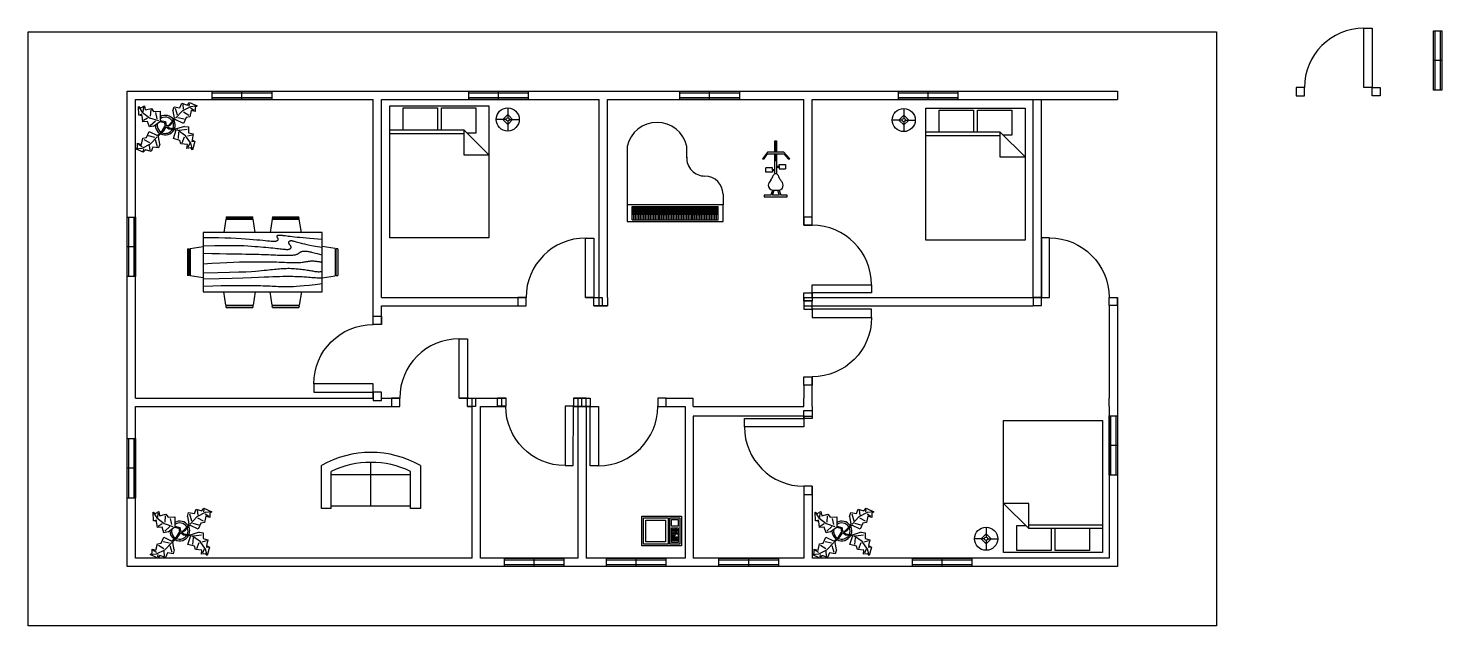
# Model space of a CAD drawing. Header units: inches. Extents: x 1280 to 2137, y 915 to 1277.
import ezdxf

# ---------------------------------------------------------------- set-up
doc = ezdxf.new("R2010")
doc.units = ezdxf.units.IN
doc.header["$MEASUREMENT"] = 0
doc.layers.add('door', color=6, linetype='Continuous')
doc.layers.add('window', color=2, linetype='Continuous')

# ---------------------------------------------------------------- blocks, each defined once
blk = doc.blocks.new('window')
at = {"layer": 'window'}
for p, q in [((2131.74, 1275.69), (2136.74, 1275.69)), ((2131.74, 1239.69), (2131.74, 1275.69)), ((2132.74, 1239.69), (2132.74, 1275.69)), ((2135.74, 1275.69), (2135.74, 1239.69)), ((2136.74, 1275.69), (2136.74, 1239.69)), ((2136.74, 1257.69), (2131.74, 1257.69)), ((2136.74, 1239.69), (2131.74, 1239.69))]:
    blk.add_line(p, q, dxfattribs=at)
blk = doc.blocks.new('door')
at = {"layer": 'door'}
for points in [[(2046.62, 1259.36), (2051.62, 1259.36), (2051.62, 1223.36), (2046.62, 1223.36)], [(2010.62, 1223.36), (2005.62, 1223.36), (2005.62, 1218.36), (2010.62, 1218.36)], [(2051.62, 1223.36), (2056.62, 1223.36), (2056.62, 1218.36), (2051.62, 1218.36)]]:
    blk.add_lwpolyline(points, close=True, dxfattribs=at)
blk.add_arc((2046.62, 1223.36), 36, 90, 180, dxfattribs=at)
blk = doc.blocks.new('Bed - Queen')
at = {"linetype": 'Continuous'}
for p, q in [((0, -80.00003), (0, 0)), ((0, 0), (59.99999, 0)), ((59.99999, 0), (59.99999, -80.00003)), ((7.99999, -1.2), (28.79998, -1.2)), ((7.99999, -14.4), (7.99999, -1.2)), ((28.79998, -1.2), (28.79998, -14.4)), ((31.19999, -1.2), (51.99999, -1.2)), ((31.19999, -14.4), (31.19999, -1.2)), ((51.99999, -1.2), (51.99999, -16.4)), ((0, -14.4), (44.8, -14.4)), ((44.8, -16.8), (0, -16.8)), ((59.99999, -29.6), (44.8, -14.4)), ((44.8, -14.4), (44.8, -29.6)), ((51.99999, -16.4), (46.79936, -16.4)), ((44.8, -29.6), (59.99999, -29.6)), ((59.99999, -80.00003), (0, -80.00003))]:
    blk.add_line(p, q, dxfattribs=at)
blk = doc.blocks.new('Lamp - Table')
at = {"linetype": 'Continuous'}
for p, q in [((-1, 0), (-7, 0)), ((0, 3), (-3, 0)), ((-3, 0), (0, -3)), ((0, 7), (0, 1)), ((3, 0), (0, 3)), ((0, -3), (3, 0)), ((1, 0), (7, 0)), ((0, -1), (0, -7))]:
    blk.add_line(p, q, dxfattribs=at)
for radius in [7, 1]:
    blk.add_circle((0, 0), radius, dxfattribs=at)
blk = doc.blocks.new('Dining Set - 36 x 72 in.')
at = {"linetype": 'Continuous'}
for p, q in [((-22.2343, 26.00059), (-23.4847, 17.99762)), ((-22.2304, 26), (-5.7608, 26)), ((-22, 27.5), (-22.1562, 26.50042)), ((-5.8416, 26.5), (-22.1534, 26.5)), ((-22, 27.5), (-6, 27.5)), ((-5.8437, 26.49966), (-6, 27.5)), ((-4.5152, 17.99762), (-5.7655, 25.99926)), ((5.7657, 26.00059), (4.5153, 17.99762)), ((5.7696, 26), (22.2392, 26)), ((6, 27.5), (5.8438, 26.50042)), ((22.1584, 26.5), (5.8466, 26.5)), ((6, 27.5), (22, 27.5)), ((22.1563, 26.49966), (22, 27.5)), ((23.4848, 17.99762), (22.2345, 25.99926)), ((36, 18), (-36, 18)), ((-36, 18), (-36, -18)), ((36, -18), (36, 18)), ((-44.0006, 8.23428), (-35.9976, 9.48474)), ((44.0006, 8.23428), (35.9976, 9.48474)), ((-45.5, 8), (-44.5004, 8.15617)), ((-45.5, 8), (-45.5, -8)), ((-44.5, -8.15843), (-44.5, 8.15338)), ((-44, 8.23041), (-44, -8.23915)), ((44, 8.23041), (44, -8.23915)), ((44.5, -8.15843), (44.5, 8.15338)), ((45.5, 8), (44.5005, 8.15617)), ((45.5, 8), (45.5, -8)), ((-44.4997, -8.15631), (-45.5, -8)), ((-35.9976, -9.48476), (-43.9993, -8.2345)), ((35.9976, -9.48476), (43.9993, -8.2345)), ((44.4997, -8.15631), (45.5, -8)), ((-36, -18), (36, -18)), ((-22.2343, -26.0006), (-23.4847, -17.99762)), ((-4.5152, -17.99762), (-5.7655, -25.99928)), ((5.7657, -26.0006), (4.5153, -17.99762)), ((23.4848, -17.99762), (22.2345, -25.99928)), ((-22.2304, -26), (-5.7608, -26)), ((-22, -27.5), (-22.1562, -26.50044)), ((-5.8416, -26.5), (-22.1534, -26.5)), ((-22, -27.5), (-6, -27.5)), ((-5.8437, -26.49967), (-6, -27.5)), ((5.7696, -26), (22.2392, -26)), ((6, -27.5), (5.8438, -26.50044)), ((22.1584, -26.5), (5.8466, -26.5)), ((6, -27.5), (22, -27.5)), ((22.1563, -26.49967), (22, -27.5))]:
    blk.add_line(p, q, dxfattribs=at)
for points in [[(-36, 15), (-31.1772, 14.97754), (-26.8079, 14.91406), (-22.8538, 14.81543), (-19.276, 14.6875), (-16.0362, 14.53613), (-13.0957, 14.36718), (-10.4159, 14.18652), (-7.9583, 14), (-5.6904, 13.81315), (-3.6035, 13.63021), (-1.6954, 13.45508), (0.0365, 13.29166), (1.5945, 13.14388), (2.9811, 13.01562), (4.1988, 12.9108), (5.25, 12.83333), (6.1393, 12.78613), (6.8802, 12.76823), (7.4883, 12.77767), (7.9792, 12.8125), (8.3685, 12.87077), (8.6719, 12.95052), (8.9049, 13.0498), (9.0833, 13.16666), (9.2205, 13.29899), (9.3216, 13.44401), (9.3895, 13.59879), (9.4271, 13.76041), (9.4373, 13.92594), (9.4232, 14.09245), (9.3875, 14.257), (9.3333, 14.41666), (9.2638, 14.56917), (9.1836, 14.71484), (9.0975, 14.85465), (9.0104, 14.98958), (8.9272, 15.1206), (8.8529, 15.2487), (8.7922, 15.37483), (8.75, 15.5), (8.7305, 15.62467), (8.7344, 15.74739), (8.7617, 15.86621), (8.8125, 15.97916), (8.8867, 16.08431), (8.9844, 16.17968), (9.1055, 16.26334), (9.25, 16.33333), (9.4189, 16.38802), (9.6172, 16.42708), (9.8506, 16.45052), (10.125, 16.45833), (10.4463, 16.45052), (10.8203, 16.42708), (11.2529, 16.38802), (11.75, 16.33333), (12.3184, 16.26318), (12.9694, 16.17838), (13.7151, 16.07991), (14.5677, 15.96875), (15.5395, 15.84586), (16.6426, 15.71224), (17.8893, 15.56884), (19.2917, 15.41666), (20.859, 15.25667), (22.5879, 15.08984), (24.4721, 14.91715), (26.5052, 14.73958), (28.6809, 14.5581), (30.9929, 14.3737), (33.4347, 14.18733), (36, 14)], [(-36, 10), (-28.9766, 10.14274), (-23.1725, 10.20442), (-18.4241, 10.19775), (-14.5677, 10.13541), (-11.4399, 10.03011), (-8.877, 9.89453), (-6.7154, 9.74137), (-4.7917, 9.58333), (-2.9698, 9.43082), (-1.2246, 9.28515), (0.4415, 9.14534), (2.026, 9.01041), (3.5266, 8.87939), (4.9408, 8.7513), (6.266, 8.62516), (7.5, 8.5), (8.6411, 8.37549), (9.6914, 8.2539), (10.6538, 8.13818), (11.5312, 8.03125), (12.3267, 7.93603), (13.043, 7.85547), (13.6831, 7.79248), (14.25, 7.75), (14.7471, 7.7303), (15.1797, 7.73307), (15.5537, 7.75732), (15.875, 7.80208), (16.1494, 7.86637), (16.3828, 7.94922), (16.5811, 8.04964), (16.75, 8.16666), (16.8944, 8.29915), (17.0143, 8.44531), (17.1089, 8.60319), (17.1771, 8.77083), (17.218, 8.94629), (17.2305, 9.1276), (17.2137, 9.31282), (17.1667, 9.5), (17.0895, 9.6875), (16.987, 9.875), (16.8649, 10.0625), (16.7292, 10.25), (16.5856, 10.4375), (16.4401, 10.625), (16.2985, 10.8125), (16.1667, 11), (16.05, 11.18733), (15.9518, 11.3737), (15.8752, 11.5581), (15.8229, 11.73958), (15.798, 11.91715), (15.8034, 12.08984), (15.842, 12.25667), (15.9167, 12.41666), (16.0295, 12.56836), (16.1784, 12.70833), (16.3605, 12.83268), (16.5729, 12.9375), (16.8127, 13.01888), (17.0768, 13.07291), (17.3625, 13.0957), (17.6667, 13.08333), (17.9894, 13.03312), (18.3418, 12.94726), (18.7382, 12.82918), (19.1927, 12.68229), (19.7195, 12.51001), (20.3327, 12.31575), (21.0465, 12.10294), (21.875, 11.875), (22.8357, 11.63354), (23.959, 11.37304), (25.2786, 11.08618), (26.8282, 10.76562), (28.6414, 10.40405), (30.752, 9.99414), (33.1936, 9.52856), (36, 9)], [(-36, 5.5), (-30.7157, 5.3348), (-26.069, 5.20963), (-21.9946, 5.11767), (-18.4271, 5.05208), (-15.3009, 5.00602), (-12.5508, 4.97265), (-10.1112, 4.94515), (-7.9167, 4.91666), (-5.909, 4.88167), (-4.0586, 4.83984), (-2.3429, 4.79215), (-0.7396, 4.73958), (0.7739, 4.6831), (2.22, 4.6237), (3.6213, 4.56233), (5, 4.5), (6.373, 4.43782), (7.7344, 4.3776), (9.0723, 4.32129), (10.375, 4.27083), (11.6309, 4.22819), (12.8281, 4.19531), (13.9551, 4.17415), (15, 4.16666), (15.954, 4.17448), (16.819, 4.19791), (17.6001, 4.23698), (18.3021, 4.29166), (18.9299, 4.36198), (19.4883, 4.44791), (19.9823, 4.54948), (20.4167, 4.66666), (20.7969, 4.79899), (21.1302, 4.94401), (21.4245, 5.09879), (21.6875, 5.26041), (21.9271, 5.42594), (22.1511, 5.59245), (22.3672, 5.757), (22.5834, 5.91666), (22.8065, 6.06868), (23.0404, 6.21093), (23.2879, 6.34147), (23.5521, 6.45833), (23.8358, 6.55957), (24.142, 6.64323), (24.4735, 6.70735), (24.8334, 6.75), (25.2235, 6.76969), (25.642, 6.76692), (26.0858, 6.74267), (26.5521, 6.69791), (27.0379, 6.63362), (27.5404, 6.55078), (28.0565, 6.45036), (28.5834, 6.33333), (29.1242, 6.19987), (29.7071, 6.04687), (30.3661, 5.87044), (31.1354, 5.66666), (32.0493, 5.43164), (33.142, 5.16146), (34.4475, 4.85221), (36, 4.5)], [(-36, -1), (-30.7915, -0.6591), (-26.0195, -0.38216), (-21.6519, -0.16284), (-17.6563, 0.00521), (-14.0005, 0.12833), (-10.6523, 0.21289), (-7.5796, 0.26522), (-4.75, 0.29166), (-2.134, 0.29793), (0.2878, 0.28711), (2.5317, 0.26163), (4.6146, 0.22396), (6.5529, 0.17651), (8.3633, 0.12174), (10.0623, 0.06209), (11.6667, 0), (13.1899, -0.06201), (14.6341, -0.1211), (15.9982, -0.17432), (17.2813, -0.21875), (18.4823, -0.25147), (19.6003, -0.26953), (20.6343, -0.27002), (21.5834, -0.25), (22.4481, -0.20768), (23.2357, -0.14584), (23.9549, -0.06836), (24.6146, 0.02083), (25.2235, 0.11784), (25.7904, 0.21875), (26.3241, 0.31966), (26.8334, 0.41666), (27.3265, 0.50618), (27.8099, 0.58593), (28.2894, 0.65397), (28.7709, 0.70833), (29.2601, 0.74707), (29.763, 0.76823), (30.2855, 0.76985), (30.8334, 0.75), (31.4088, 0.70784), (31.9994, 0.64713), (32.589, 0.57275), (33.1615, 0.48958), (33.7008, 0.4025), (34.1908, 0.3164), (34.6153, 0.23616), (34.9584, 0.16666), (35.2099, 0.11165), (35.3848, 0.07031), (35.504, 0.04069), (35.5886, 0.02083), (35.6594, 0.00879), (35.7377, 0.0026), (35.8442, 0.00032), (36, 0)], [(-36, -6.5), (-27.1843, -6.31267), (-20.084, -6.1263), (-14.469, -5.9419), (-10.1094, -5.76042), (-6.7752, -5.58285), (-4.2363, -5.41016), (-2.2629, -5.24333), (-0.625, -5.08334), (0.8708, -4.93099), (2.2715, -4.78646), (3.5872, -4.64974), (4.8281, -4.52084), (6.0046, -4.39974), (7.127, -4.28646), (8.2053, -4.18099), (9.25, -4.08334), (10.2705, -3.99382), (11.2734, -3.91407), (12.2647, -3.84603), (13.25, -3.79167), (14.2354, -3.75293), (15.2266, -3.73177), (16.2295, -3.73015), (17.25, -3.75), (18.2912, -3.79248), (19.3451, -3.85547), (20.4009, -3.93604), (21.4479, -4.03125), (22.4754, -4.13819), (23.4727, -4.25391), (24.4289, -4.37549), (25.3334, -4.5), (26.1785, -4.62492), (26.9694, -4.74935), (27.7145, -4.87281), (28.4219, -4.99479), (29.1, -5.11483), (29.7572, -5.23242), (30.4016, -5.34709), (31.0417, -5.45834), (31.6837, -5.56437), (32.3262, -5.65821), (32.9658, -5.73153), (33.599, -5.77604), (34.2224, -5.78345), (34.8327, -5.74545), (35.4264, -5.65373), (36, -5.5)], [(-36, -10), (-26.4022, -9.81299), (-18.4675, -9.62891), (-11.9839, -9.45069), (-6.7396, -9.28125), (-2.5226, -9.12354), (0.8789, -8.98047), (3.6769, -8.85498), (6.0833, -8.75), (8.2767, -8.66765), (10.3021, -8.60677), (12.1712, -8.56543), (13.8958, -8.54167), (15.4876, -8.53353), (16.9583, -8.53907), (18.3197, -8.55632), (19.5834, -8.58334), (20.7616, -8.61841), (21.8685, -8.66081), (22.9188, -8.71004), (23.9271, -8.76563), (24.9081, -8.82707), (25.8763, -8.89388), (26.8465, -8.96558), (27.8334, -9.04167), (28.8474, -9.12118), (29.8828, -9.20117), (30.93, -9.27824), (31.9792, -9.34896), (33.0205, -9.40991), (34.0443, -9.45768), (35.0407, -9.48885), (36, -9.5)], [(-36, -14.5), (-30.0881, -14.33513), (-25.0332, -14.21224), (-20.7312, -14.12647), (-17.0781, -14.07292), (-13.97, -14.04671), (-11.3027, -14.04297), (-8.9724, -14.05681), (-6.875, -14.08334), (-4.9224, -14.11833), (-3.0905, -14.16016), (-1.3709, -14.20785), (0.2448, -14.26042), (1.7647, -14.3169), (3.1973, -14.3763), (4.5507, -14.43767), (5.8333, -14.5), (7.0554, -14.5621), (8.235, -14.62175), (9.3922, -14.67652), (10.5469, -14.72396), (11.7192, -14.76164), (12.929, -14.78711), (14.1965, -14.79794), (15.5417, -14.79167), (16.9933, -14.76424), (18.6152, -14.70508), (20.4804, -14.60197), (22.6615, -14.44271), (25.2312, -14.21509), (28.2624, -13.9069), (31.8277, -13.50594), (36, -13)]]:
    blk.add_lwpolyline(points, dxfattribs=at)
blk = doc.blocks.new('Piano - Baby Grand')
at = {"linetype": 'Continuous'}
for p, q in [((-29, 8.250005), (-29, -27.249995)), ((7, 1.250005), (7, 8.250005)), ((29, -20.749995), (29, -27.249995)), ((-29, -27.249995), (-29, -37.249995)), ((29, -27.249995), (-29, -27.249995)), ((-26, -36.249995), (-26, -28.249995)), ((-26, -28.249995), (26, -28.249995)), ((-25.25, -33.249995), (-25.25, -28.249995)), ((-25, -33.249995), (-25.25, -33.249995)), ((-24.75, -33.249995), (-25, -33.249995)), ((-25, -36.249995), (-25, -33.249995)), ((-24.75, -28.249995), (-24.75, -33.249995)), ((-24.25, -33.249995), (-24.25, -28.249995)), ((-24, -33.249995), (-24.25, -33.249995)), ((-23.75, -33.249995), (-24, -33.249995)), ((-24, -36.249995), (-24, -33.249995)), ((-23.75, -28.249995), (-23.75, -33.249995)), ((-23, -36.249995), (-23, -28.249995)), ((-22.25, -33.249995), (-22.25, -28.249995)), ((-22, -33.249995), (-22.25, -33.249995)), ((-21.75, -33.249995), (-22, -33.249995)), ((-22, -36.249995), (-22, -33.249995)), ((-21.75, -28.249995), (-21.75, -33.249995)), ((-21.25, -33.249995), (-21.25, -28.249995)), ((-21, -33.249995), (-21.25, -33.249995)), ((-20.75, -33.249995), (-21, -33.249995)), ((-21, -36.249995), (-21, -33.249995)), ((-20.75, -28.249995), (-20.75, -33.249995)), ((-20.25, -33.249995), (-20.25, -28.249995)), ((-20, -33.249995), (-20.25, -33.249995)), ((-19.75, -33.249995), (-20, -33.249995)), ((-20, -36.249995), (-20, -33.249995)), ((-19.75, -28.249995), (-19.75, -33.249995)), ((-19, -36.249995), (-19, -28.249995)), ((-18.25, -33.249995), (-18.25, -28.249995)), ((-18, -33.249995), (-18.25, -33.249995)), ((-17.75, -33.249995), (-18, -33.249995)), ((-18, -36.249995), (-18, -33.249995)), ((-17.75, -28.249995), (-17.75, -33.249995)), ((-17.25, -33.249995), (-17.25, -28.249995)), ((-17, -33.249995), (-17.25, -33.249995)), ((-16.75, -33.249995), (-17, -33.249995)), ((-17, -36.249995), (-17, -33.249995)), ((-16.75, -28.249995), (-16.75, -33.249995)), ((-16, -36.249995), (-16, -28.249995)), ((-15.25, -33.249995), (-15.25, -28.249995)), ((-15, -33.249995), (-15.25, -33.249995)), ((-14.75, -33.249995), (-15, -33.249995)), ((-15, -36.249995), (-15, -33.249995)), ((-14.75, -28.249995), (-14.75, -33.249995)), ((-14.25, -33.249995), (-14.25, -28.249995)), ((-14, -33.249995), (-14.25, -33.249995)), ((-13.75, -33.249995), (-14, -33.249995)), ((-14, -36.249995), (-14, -33.249995)), ((-13.75, -28.249995), (-13.75, -33.249995)), ((-13.25, -33.249995), (-13.25, -28.249995)), ((-13, -33.249995), (-13.25, -33.249995)), ((-12.75, -33.249995), (-13, -33.249995)), ((-13, -36.249995), (-13, -33.249995)), ((-12.75, -28.249995), (-12.75, -33.249995)), ((-12, -36.249995), (-12, -28.249995)), ((-11.25, -33.249995), (-11.25, -28.249995)), ((-11, -33.249995), (-11.25, -33.249995)), ((-10.75, -33.249995), (-11, -33.249995)), ((-11, -36.249995), (-11, -33.249995)), ((-10.75, -28.249995), (-10.75, -33.249995)), ((-10.25, -33.249995), (-10.25, -28.249995)), ((-10, -33.249995), (-10.25, -33.249995)), ((-9.75, -33.249995), (-10, -33.249995)), ((-10, -36.249995), (-10, -33.249995)), ((-9.75, -28.249995), (-9.75, -33.249995)), ((-9, -36.249995), (-9, -28.249995)), ((-8.25, -33.249995), (-8.25, -28.249995)), ((-8, -33.249995), (-8.25, -33.249995)), ((-7.75, -33.249995), (-8, -33.249995)), ((-8, -36.249995), (-8, -33.249995)), ((-7.75, -28.249995), (-7.75, -33.249995)), ((-7.25, -33.249995), (-7.25, -28.249995)), ((-7, -33.249995), (-7.25, -33.249995)), ((-6.75, -33.249995), (-7, -33.249995)), ((-7, -36.249995), (-7, -33.249995)), ((-6.75, -28.249995), (-6.75, -33.249995)), ((-6.25, -33.249995), (-6.25, -28.249995)), ((-6, -33.249995), (-6.25, -33.249995)), ((-5.75, -33.249995), (-6, -33.249995)), ((-6, -36.249995), (-6, -33.249995)), ((-5.75, -28.249995), (-5.75, -33.249995)), ((-5, -36.249995), (-5, -28.249995)), ((-4.25, -33.249995), (-4.25, -28.249995)), ((-4, -33.249995), (-4.25, -33.249995)), ((-3.75, -33.249995), (-4, -33.249995)), ((-4, -36.249995), (-4, -33.249995)), ((-3.75, -28.249995), (-3.75, -33.249995)), ((-3.25, -33.249995), (-3.25, -28.249995)), ((-3, -33.249995), (-3.25, -33.249995)), ((-2.75, -33.249995), (-3, -33.249995)), ((-3, -36.249995), (-3, -33.249995)), ((-2.75, -28.249995), (-2.75, -33.249995)), ((-2, -36.249995), (-2, -28.249995)), ((-1.25, -33.249995), (-1.25, -28.249995)), ((-1, -33.249995), (-1.25, -33.249995)), ((-0.75, -33.249995), (-1, -33.249995)), ((-1, -36.249995), (-1, -33.249995)), ((-0.75, -28.249995), (-0.75, -33.249995)), ((-0.25, -33.249995), (-0.25, -28.249995)), ((0, -33.249995), (-0.25, -33.249995)), ((0.25, -33.249995), (0, -33.249995)), ((0, -36.249995), (0, -33.249995)), ((0.25, -28.249995), (0.25, -33.249995)), ((0.75, -33.249995), (0.75, -28.249995)), ((1, -33.249995), (0.75, -33.249995)), ((1.25, -33.249995), (1, -33.249995)), ((1, -36.249995), (1, -33.249995)), ((1.25, -28.249995), (1.25, -33.249995)), ((2, -36.249995), (2, -28.249995)), ((2.75, -33.249995), (2.75, -28.249995)), ((3, -33.249995), (2.75, -33.249995)), ((3.25, -33.249995), (3, -33.249995)), ((3, -36.249995), (3, -33.249995)), ((3.25, -28.249995), (3.25, -33.249995)), ((3.75, -33.249995), (3.75, -28.249995)), ((4, -33.249995), (3.75, -33.249995)), ((4.25, -33.249995), (4, -33.249995)), ((4, -36.249995), (4, -33.249995)), ((4.25, -28.249995), (4.25, -33.249995)), ((5, -36.249995), (5, -28.249995)), ((5.75, -33.249995), (5.75, -28.249995)), ((6, -33.249995), (5.75, -33.249995)), ((6.25, -33.249995), (6, -33.249995)), ((6, -36.249995), (6, -33.249995)), ((6.25, -28.249995), (6.25, -33.249995)), ((6.75, -33.249995), (6.75, -28.249995)), ((7, -33.249995), (6.75, -33.249995)), ((7.25, -33.249995), (7, -33.249995)), ((7, -36.249995), (7, -33.249995)), ((7.25, -28.249995), (7.25, -33.249995)), ((7.75, -33.249995), (7.75, -28.249995)), ((8, -33.249995), (7.75, -33.249995)), ((8.25, -33.249995), (8, -33.249995)), ((8, -36.249995), (8, -33.249995)), ((8.25, -28.249995), (8.25, -33.249995)), ((9, -36.249995), (9, -28.249995)), ((9.75, -33.249995), (9.75, -28.249995)), ((10, -33.249995), (9.75, -33.249995)), ((10.25, -33.249995), (10, -33.249995)), ((10, -36.249995), (10, -33.249995)), ((10.25, -28.249995), (10.25, -33.249995)), ((10.75, -33.249995), (10.75, -28.249995)), ((11, -33.249995), (10.75, -33.249995)), ((11.25, -33.249995), (11, -33.249995)), ((11, -36.249995), (11, -33.249995)), ((11.25, -28.249995), (11.25, -33.249995)), ((12, -36.249995), (12, -28.249995)), ((12.75, -33.249995), (12.75, -28.249995)), ((13, -33.249995), (12.75, -33.249995)), ((13.25, -33.249995), (13, -33.249995)), ((13, -36.249995), (13, -33.249995)), ((13.25, -28.249995), (13.25, -33.249995)), ((13.75, -33.249995), (13.75, -28.249995)), ((14, -33.249995), (13.75, -33.249995)), ((14.25, -33.249995), (14, -33.249995)), ((14, -36.249995), (14, -33.249995)), ((14.25, -28.249995), (14.25, -33.249995)), ((14.75, -33.249995), (14.75, -28.249995)), ((15, -33.249995), (14.75, -33.249995)), ((15.25, -33.249995), (15, -33.249995)), ((15, -36.249995), (15, -33.249995)), ((15.25, -28.249995), (15.25, -33.249995)), ((16, -36.249995), (16, -28.249995)), ((16.75, -33.249995), (16.75, -28.249995)), ((17, -33.249995), (16.75, -33.249995)), ((17.25, -33.249995), (17, -33.249995)), ((17, -36.249995), (17, -33.249995)), ((17.25, -28.249995), (17.25, -33.249995)), ((17.75, -33.249995), (17.75, -28.249995)), ((18, -33.249995), (17.75, -33.249995)), ((18.25, -33.249995), (18, -33.249995)), ((18, -36.249995), (18, -33.249995)), ((18.25, -28.249995), (18.25, -33.249995)), ((19, -36.249995), (19, -28.249995)), ((19.75, -33.249995), (19.75, -28.249995)), ((20, -33.249995), (19.75, -33.249995)), ((20.25, -33.249995), (20, -33.249995)), ((20, -36.249995), (20, -33.249995)), ((20.25, -28.249995), (20.25, -33.249995)), ((20.75, -33.249995), (20.75, -28.249995)), ((21, -33.249995), (20.75, -33.249995)), ((21.25, -33.249995), (21, -33.249995)), ((21, -36.249995), (21, -33.249995)), ((21.25, -28.249995), (21.25, -33.249995)), ((21.75, -33.249995), (21.75, -28.249995)), ((22, -33.249995), (21.75, -33.249995)), ((22.25, -33.249995), (22, -33.249995)), ((22, -36.249995), (22, -33.249995)), ((22.25, -28.249995), (22.25, -33.249995)), ((23, -36.249995), (23, -28.249995)), ((23.75, -33.249995), (23.75, -28.249995)), ((24, -33.249995), (23.75, -33.249995)), ((24.25, -33.249995), (24, -33.249995)), ((24, -36.249995), (24, -33.249995)), ((24.25, -28.249995), (24.25, -33.249995)), ((24.75, -33.249995), (24.75, -28.249995)), ((25, -33.249995), (24.75, -33.249995)), ((25.25, -33.249995), (25, -33.249995)), ((25, -36.249995), (25, -33.249995)), ((25.25, -28.249995), (25.25, -33.249995)), ((26, -36.249995), (26, -28.249995)), ((29, -37.249995), (29, -27.249995)), ((-29, -37.249995), (29, -37.249995)), ((-26, -36.249995), (-25, -36.249995)), ((-25, -36.249995), (-24, -36.249995)), ((-24, -36.249995), (-23, -36.249995)), ((-23, -36.249995), (-22, -36.249995)), ((-22, -36.249995), (-21, -36.249995)), ((-21, -36.249995), (-20, -36.249995)), ((-20, -36.249995), (-19, -36.249995)), ((-19, -36.249995), (-18, -36.249995)), ((-18, -36.249995), (-17, -36.249995)), ((-17, -36.249995), (-16, -36.249995)), ((-16, -36.249995), (-15, -36.249995)), ((-15, -36.249995), (-14, -36.249995)), ((-14, -36.249995), (-13, -36.249995)), ((-13, -36.249995), (-12, -36.249995)), ((-12, -36.249995), (-11, -36.249995)), ((-11, -36.249995), (-10, -36.249995)), ((-10, -36.249995), (-9, -36.249995)), ((-9, -36.249995), (-8, -36.249995)), ((-8, -36.249995), (-7, -36.249995)), ((-7, -36.249995), (-6, -36.249995)), ((-6, -36.249995), (-5, -36.249995)), ((-5, -36.249995), (-4, -36.249995)), ((-4, -36.249995), (-3, -36.249995)), ((-3, -36.249995), (-2, -36.249995)), ((-2, -36.249995), (-1, -36.249995)), ((-1, -36.249995), (0, -36.249995)), ((0, -36.249995), (1, -36.249995)), ((1, -36.249995), (2, -36.249995)), ((2, -36.249995), (3, -36.249995)), ((3, -36.249995), (4, -36.249995)), ((4, -36.249995), (5, -36.249995)), ((5, -36.249995), (6, -36.249995)), ((6, -36.249995), (7, -36.249995)), ((7, -36.249995), (8, -36.249995)), ((8, -36.249995), (9, -36.249995)), ((9, -36.249995), (10, -36.249995)), ((10, -36.249995), (11, -36.249995)), ((11, -36.249995), (12, -36.249995)), ((12, -36.249995), (13, -36.249995)), ((13, -36.249995), (14, -36.249995)), ((14, -36.249995), (15, -36.249995)), ((15, -36.249995), (16, -36.249995)), ((16, -36.249995), (17, -36.249995)), ((17, -36.249995), (18, -36.249995)), ((18, -36.249995), (19, -36.249995)), ((19, -36.249995), (20, -36.249995)), ((20, -36.249995), (21, -36.249995)), ((21, -36.249995), (22, -36.249995)), ((22, -36.249995), (23, -36.249995)), ((23, -36.249995), (24, -36.249995)), ((24, -36.249995), (25, -36.249995)), ((25, -36.249995), (26, -36.249995))]:
    blk.add_line(p, q, dxfattribs=at)
for centre, radius, start, end in [((-11, 4.327585), 18.42241, 12.29325, 167.7067), ((18, 1.250005), 11, 177.3974, 270), ((18, -20.749995), 11, 0, 90)]:
    blk.add_arc(centre, radius, start, end, dxfattribs=at)
blk = doc.blocks.new('Exercise Bike')
at = {"linetype": 'Continuous'}
for p, q in [((-5.25, 10), (-8.25, 6)), ((-7.25, 6), (-5.25, 9)), ((-0.75, 10), (-5.25, 10)), ((-5.25, 9), (4.75, 9)), ((-0.75, 10), (-0.75, 17)), ((-0.75, 17), (0.25, 17)), ((4.75, 10), (-0.75, 10)), ((-0.75, 5), (-0.75, 9)), ((-0.5, 17), (-0.5, 9.9929)), ((-0.5, 8.9396), (-0.5, 5)), ((-0.25, 10), (-0.25, 17)), ((-0.25, 5), (-0.25, 9)), ((0, 17), (0, 9.9929)), ((0, 8.9396), (0, 5)), ((0.25, 17), (0.25, 10)), ((0.25, 9), (0.25, 5)), ((8.25, 6), (4.75, 10)), ((4.75, 9), (7.25, 6)), ((-8.25, 6), (-7.25, 6)), ((-6.25, -2), (-6.25, 0.5)), ((-2.25, 0.5), (-6.25, 0.5)), ((-2.25, -0.5), (-2.25, 0.5)), ((-0.75, -3.0635), (-0.75, 5)), ((-0.75, 5), (0.25, 5)), ((0.25, 5), (0.25, -3.0635)), ((0.25, 1.5), (1.75, 1.5)), ((0.25, 1), (1.75, 1)), ((1.75, 2.5), (5.75, 2.5)), ((1.75, 1.5), (1.75, 2.5)), ((1.75, 1.5), (1.75, 0)), ((1.75, 0), (5.75, 0)), ((5.75, 2.5), (5.75, 0)), ((7.25, 6), (8.25, 6)), ((-2.25, -2), (-6.25, -2)), ((-2.25, -0.5), (-0.75, -0.5)), ((-2.25, -1), (-2.25, -0.5)), ((-2.25, -1), (-2.25, -2)), ((-0.75, -1), (-2.25, -1)), ((-7.25, -16), (-7.25, -17)), ((-4.75, -16), (-7.25, -16)), ((-7.25, -17), (6.75, -17)), ((-3.25, -16), (-4.75, -16)), ((-2.25, -13), (-3.25, -16)), ((-2.25, -16), (-1.25, -13)), ((-2.25, -13), (1.75, -13)), ((1.75, -16), (-2.25, -16)), ((0.75, -13), (1.75, -16)), ((1.75, -13), (2.75, -16)), ((6.75, -16), (2.75, -16)), ((6.75, -17), (6.75, -16))]:
    blk.add_line(p, q, dxfattribs=at)
for centre, radius, start, end in [((0.1685, -10.5843), 4.9531, 133.6443, 173.2256), ((-9.6692, -1.9154), 8.1889, 321.6175, 345.2525), ((-0.25, -4.625), 1.625, 22.61987, 157.3801), ((9.1691, -1.9154), 8.1889, 194.7476, 218.3825), ((-0.6686, -10.5843), 4.9531, 6.774486, 46.35562), ((-1.7006, -10.0005), 3.0494, 179.9906, 259.6205), ((1.2006, -10.0005), 3.0494, 280.3795, 0.0093894)]:
    blk.add_arc(centre, radius, start, end, dxfattribs=at)
blk = doc.blocks.new('Sofa - Roundback Loveseat 5 ft.')
at = {"linetype": 'Continuous'}
for p, q in [((0, -32.44198), (0, -5.99998)), ((-24, -33.99998), (-24, -11.46958)), ((-23.9998, -13.38178), (23.99986, -13.38178)), ((24.00004, -33.99998), (24.00004, -11.46958)), ((-24, -32.44198), (24.00004, -32.44198))]:
    blk.add_line(p, q, dxfattribs=at)
for points in [[(-24, -33.99998), (-30, -33.99998), (-30, -7.99998)], [(30.00004, -7.99998), (30.00004, -33.99998), (24.00004, -33.99998)]]:
    blk.add_lwpolyline(points, dxfattribs=at)
for centre, radius, start, end in [((0, -60.24998), 60.24998, 60.13715, 119.8628), ((0, -61.38438), 55.38444, 64.32083, 115.6792)]:
    blk.add_arc(centre, radius, start, end, dxfattribs=at)
blk = doc.blocks.new('Microwave')
for p, q in [((18, 10), (22, 10)), ((22, 9), (18, 9)), ((19, 7), (19, 11)), ((20, 11), (20, 7)), ((21, 7), (21, 11)), ((18, 8), (22, 8)), ((22, 7), (18, 7)), ((20, 6), (18, 6)), ((19, 6), (19, 7)), ((20, 7), (20, 6))]:
    blk.add_line(p, q)
for points in [[(0, 0), (0, 18), (24, 18), (24, 0)], [(1, 1), (1, 17), (16, 17), (16, 1)], [(2.5, 2.5), (2.5, 15.5), (14.5, 15.5), (14.5, 2.5)], [(17, 1), (17, 17), (23, 17), (23, 1)], [(18, 12), (18, 16), (22, 16), (22, 12)], [(18, 2), (18, 11), (22, 11), (22, 2)], [(18.5, 4.5), (18.5, 5.5), (21.5, 5.5), (21.5, 4.5)], [(18.5, 3), (18.5, 4), (21.5, 4), (21.5, 3)]]:
    blk.add_lwpolyline(points, close=True)
blk = doc.blocks.new('Plant - Rubber or Philodendron')
at = {"linetype": 'Continuous'}
for p, q in [((-16.2005, 11.4774), (-13.9899, 8.1064)), ((-16.2005, 11.4774), (-14.8639, 10.7964)), ((-16.0159, 6.3329), (-16.2005, 11.4774)), ((-14.8639, 10.7964), (-12.6195, 11.8975)), ((-13.3174, 8.325), (-13.0735, 11.0065)), ((-12.6195, 11.8975), (-12.1909, 9.4345)), ((-12.1909, 9.4345), (-8.3829, 10.3)), ((-8.8369, 9.409), (-9.0894, 5.6095)), ((-8.3829, 10.3), (-7.0549, 8.501)), ((-7.0549, 8.501), (-3.0284, 8.6941)), ((-3.0284, 8.6941), (-3.0709, 3.1041)), ((4.6914, 8.8812), (5.3859, 11.2828)), ((4.6914, 8.8812), (5.5014, 4.4831)), ((5.3859, 11.2828), (8.8871, 10.7908)), ((5.9878, 10.4842), (7.1971, 6.3869)), ((10.3916, 8.7942), (6.2847, 4.4028)), ((8.8871, 10.7908), (9.9809, 13.4933)), ((9.9809, 13.4933), (13.3837, 12.301)), ((15.3859, 11.3055), (10.3916, 8.7942)), ((10.5828, 12.6946), (10.8893, 9.7953)), ((13.3837, 12.301), (14.68, 13.9039)), ((14.5816, 13.2037), (14.3848, 11.8033)), ((14.68, 13.9039), (19.3848, 11.8146)), ((15.7909, 9.1065), (14.8995, 5.3044)), ((15.2875, 10.6053), (17.5907, 9.2105)), ((19.3848, 11.8146), (15.3859, 11.3055)), ((18.1925, 8.4119), (15.7909, 9.1065)), ((19.3848, 11.8146), (18.1868, 10.9119)), ((18.1868, 10.9119), (18.1925, 8.4119)), ((-14.0069, 5.8704), (-16.0159, 6.3329)), ((-15.3434, 6.5514), (-13.9984, 6.9884)), ((-13.5868, 2.2894), (-14.0069, 5.8704)), ((-13.9899, 8.1064), (-9.5434, 4.7185)), ((-10.6784, 2.491), (-13.5868, 2.2894)), ((-13.1329, 3.1804), (-10.6614, 4.727)), ((-9.5858, -0.8715), (-10.6784, 2.491)), ((-9.5434, 4.7185), (-4.1917, 2.9888)), ((-9.1318, 0.0195), (-5.9793, 2.9025)), ((-7.1228, -0.443), (-3.5248, 2.2131)), ((-4.8529, 4.012), (-5.7184, 7.82)), ((-3.5248, 2.2131), (-3.3011, 2.4355)), ((-3.3011, 2.4355), (-0.5306, 1.7947)), ((-3.0709, 3.1041), (0.0797, 2.3163)), ((-0.5306, 1.7947), (-0.2255, -0.5527)), ((-0.5306, 1.7947), (-0.5306, 1.7947)), ((0.0797, 2.3163), (0.4866, -0.031)), ((0.4866, -0.031), (2.1141, 0.2298)), ((2.1141, 0.2298), (5.4346, 3.9146)), ((6.1032, 3.6844), (2.8262, -0.031)), ((5.4346, 3.9146), (5.5014, 4.4831)), ((11.1089, 1.1958), (6.1032, 3.6844)), ((7.7005, 4.8881), (11.5025, 3.9967)), ((14.2977, 6.1031), (10.9934, 7.9956)), ((12.7005, 4.8994), (11.1089, 1.1958)), ((14.8995, 5.3044), (12.7005, 4.8994)), ((-14.4141, -11.4699), (-13.5228, -7.6679)), ((-13.5228, -7.6679), (-11.3237, -7.2629)), ((-12.921, -8.4665), (-9.6166, -10.359)), ((-11.3237, -7.2629), (-9.7321, -3.5593)), ((-6.3237, -7.2516), (-10.1257, -6.3602)), ((-9.7321, -3.5593), (-4.7264, -6.0479)), ((-7.1228, -0.443), (-9.5858, -0.8715)), ((-9.0148, -11.1577), (-4.9047, -6.8122)), ((-2.019, -3.6148), (-4.7264, -6.0479)), ((-4.1246, -6.8466), (-4.0579, -6.2781)), ((-3.3146, -11.2447), (-4.1246, -6.8466)), ((-4.0579, -6.2781), (-0.9375, -3.1608)), ((-2.019, -3.6148), (-0.2255, -0.5527)), ((-0.9375, -3.1608), (0.5883, -0.8135)), ((0.5883, -0.8135), (2.2447, -2.0916)), ((2.8262, -0.031), (1.3003, -0.5527)), ((1.3003, -0.5527), (2.4193, -1.4655)), ((2.2447, -2.0916), (6.7108, -2.6626)), ((2.4193, -1.4655), (6.895, -2.1175)), ((4.943, -7.9659), (6.7108, -2.6626)), ((8.8321, -9.0266), (4.943, -7.9659)), ((11.6605, -0.5413), (6.895, -2.1175)), ((12.3677, -6.1981), (7.219, -2.6772)), ((8.125, -4.0768), (7.7715, -7.9659)), ((8.3544, -2.7453), (13.1973, -2.1704)), ((10.2463, -10.4408), (11.6605, -6.9053)), ((11.6605, -0.5413), (14.1354, -0.8948)), ((15.5496, -10.7943), (12.3677, -6.1981)), ((16.2567, -5.8446), (13.4283, -6.5517)), ((14.1354, -0.8948), (14.1354, -4.4304)), ((14.1354, -4.4304), (16.9638, -5.1375)), ((16.9638, -5.1375), (16.2567, -8.673)), ((-18.008, -14.1781), (-16.8101, -13.2754)), ((-18.008, -14.1781), (-14.0091, -13.669)), ((-13.3032, -16.2674), (-18.008, -14.1781)), ((-16.8157, -10.7754), (-14.4141, -11.4699)), ((-16.8101, -13.2754), (-16.8157, -10.7754)), ((-13.9107, -12.9688), (-16.2139, -11.574)), ((-14.0091, -13.669), (-9.0148, -11.1577)), ((-12.0069, -14.6645), (-13.3032, -16.2674)), ((-13.2048, -15.5672), (-13.008, -14.1668)), ((-8.6042, -15.8568), (-12.0069, -14.6645)), ((-9.206, -15.0581), (-9.5126, -12.1588)), ((-7.5103, -13.1543), (-8.6042, -15.8568)), ((-4.0092, -13.6463), (-7.5103, -13.1543)), ((-4.611, -12.8477), (-5.8203, -8.7504)), ((-3.3146, -11.2447), (-4.0092, -13.6463)), ((9.5392, -11.1479), (8.8321, -9.0266)), ((13.4283, -11.5015), (9.5392, -11.1479)), ((13.0748, -13.9763), (13.4283, -11.5015)), ((15.5496, -13.6228), (13.0748, -13.9763)), ((14.8425, -10.7943), (13.7819, -13.2692)), ((16.6103, -14.6834), (15.5496, -10.7943)), ((16.6103, -14.6834), (15.5496, -13.6228)), ((17.3174, -9.7337), (15.9032, -9.7337)), ((16.2567, -8.673), (18.0245, -9.7337)), ((18.0245, -9.7337), (16.6103, -14.6834))]:
    blk.add_line(p, q, dxfattribs=at)
for centre, radius, start, end in [((0.0308, 0.1664), 6, 178.6147, 235.1169), ((0.0308, 0.1664), 5, 168.1647, 238.6725), ((0, 0), 6.1275, 34.37569, 120.1028), ((-0.0601, -0.2075), 5.2461, 33.82192, 124.9414), ((-0.2664, 0.1682), 5.2775, 338.4094, 20.03007), ((-0.098, 0.1364), 6.1288, 341.2017, 26.09184), ((-0.0234, 0.3825), 6.1492, 242.5812, 331.2714), ((-0.1102, 0.4886), 5.2883, 247.3711, 327.472)]:
    blk.add_arc(centre, radius, start, end, dxfattribs=at)

msp = doc.modelspace()

# ---------------------------------------------------------------- linework, layer by layer
for p, q in [((1280.18, 1275.09), (2000.18, 1275.09)), ((1280.18, 915.09), (1280.18, 1275.09)), ((2000.18, 1275.09), (2000.18, 915.09)), ((1340.18, 1239.09), (1940.18, 1239.09)), ((1340.18, 951.09), (1340.18, 1239.09)), ((1345.18, 1234.09), (1489.18, 1234.09)), ((1345.18, 1053.09), (1345.18, 1234.09)), ((1489.18, 1097.72), (1489.18, 1234.09)), ((1494.18, 1114.09), (1494.18, 1234.09)), ((1494.18, 1234.09), (1626.18, 1234.09)), ((1626.18, 1114.09), (1626.18, 1234.09)), ((1631.18, 1114.09), (1631.18, 1234.09)), ((1631.18, 1234.09), (1750.18, 1234.09)), ((1750.18, 1157.82), (1750.18, 1234.09)), ((1755.18, 1157.82), (1755.18, 1234.09)), ((1755.18, 1234.09), (1935.18, 1234.09)), ((1889.18, 1114.09), (1889.18, 1234.09)), ((1894.18, 1114.09), (1894.18, 1234.09)), ((1935.18, 1234.09), (1940.18, 1234.09)), ((1940.18, 1239.09), (1940.18, 1234.09)), ((1755.18, 1157.82), (1750.18, 1157.82)), ((1494.18, 1114.09), (1581.88, 1114.09)), ((1617.88, 1114.09), (1627.88, 1114.09)), ((1626.18, 1109.09), (1626.18, 1114.09)), ((1631.18, 1114.09), (1631.18, 1109.09)), ((1750.2, 1114.09), (1750.2, 1109.09)), ((1750.2, 1114.09), (1894.18, 1114.09)), ((1755.18, 1114.09), (1755.18, 1116.82)), ((1889.11, 1114.09), (1889.18, 1114.09)), ((1889.18, 1114.09), (1889.18, 1109.09)), ((1935.11, 1114.09), (1935.18, 1114.09)), ((1935.18, 1114.14), (1935.18, 1114.09)), ((1935.18, 1114.09), (1940.18, 1114.09)), ((1940.18, 1114.09), (1940.18, 951.09)), ((1494.18, 1109.09), (1581.88, 1109.09)), ((1494.18, 1097.72), (1494.18, 1109.09)), ((1622.88, 1109.09), (1631.18, 1109.09)), ((1627.88, 1109.09), (1626.18, 1109.09)), ((1631.18, 1109.09), (1627.88, 1109.09)), ((1750.2, 1109.09), (1889.18, 1109.09)), ((1935.18, 1109.09), (1935.18, 1053.09)), ((1494.18, 1097.72), (1489.18, 1097.72)), ((1755.18, 1053.09), (1755.18, 1065.98)), ((1489.18, 1053.09), (1489.18, 1061.72)), ((1494.18, 1053.09), (1494.18, 1056.72)), ((1750.18, 1060.98), (1750.18, 1053.09)), ((1755.18, 1060.98), (1750.18, 1060.98)), ((1345.18, 1053.09), (1489.22, 1053.09)), ((1345.18, 956.09), (1345.18, 1048.09)), ((1345.18, 1048.09), (1505.27, 1048.09)), ((1494.18, 1053.09), (1505.27, 1053.09)), ((1505.27, 1048.09), (1505.27, 1053.09)), ((1541.27, 1053.09), (1569.59, 1053.09)), ((1546.27, 1048.09), (1549.18, 1048.09)), ((1549.18, 1048.09), (1549.18, 1053.09)), ((1549.18, 956.09), (1549.18, 1048.09)), ((1554.18, 956.09), (1554.18, 1048.09)), ((1554.18, 1048.09), (1569.58, 1048.09)), ((1567.05, 1053.09), (1567.05, 1048.09)), ((1610.58, 1048.09), (1620.67, 1048.09)), ((1610.59, 1053.09), (1615.59, 1053.09)), ((1618.18, 1053.06), (1613.13, 1053.06)), ((1613.13, 1053.06), (1613.18, 1048.09)), ((1613.18, 1048.09), (1613.18, 956.09)), ((1618.18, 1048.06), (1618.18, 1053.06)), ((1618.18, 1048.09), (1618.18, 956.09)), ((1661.67, 1048.09), (1678.18, 1048.09)), ((1666.67, 1048.09), (1666.67, 1053.09)), ((1666.67, 1053.09), (1683.18, 1053.09)), ((1678.18, 1048.09), (1678.18, 956.09)), ((1683.18, 1048.09), (1683.18, 1053.09)), ((1683.18, 1048.09), (1750.18, 1048.09)), ((1750.18, 1048.09), (1750.18, 1053.09)), ((1755.18, 1048.09), (1755.18, 1053.09)), ((1755.18, 1048.09), (1755.18, 1040.64)), ((1935.18, 1048.09), (1935.18, 1053.09)), ((1935.18, 1048.09), (1935.18, 956.09)), ((1683.18, 1042.09), (1683.18, 956.09)), ((1750.18, 1042.09), (1683.18, 1042.09)), ((1750.18, 1042.09), (1750.18, 1035.64)), ((1750.18, 1042.09), (1755.18, 1042.09)), ((1750.18, 999.64), (1750.18, 956.09)), ((1750.18, 994.64), (1755.18, 994.64)), ((1755.18, 999.64), (1755.18, 956.09)), ((1940.18, 951.09), (1340.18, 951.09)), ((1549.18, 956.09), (1345.18, 956.09)), ((1613.18, 956.09), (1554.18, 956.09)), ((1678.18, 956.09), (1618.18, 956.09)), ((1750.18, 956.09), (1683.18, 956.09)), ((1935.18, 956.09), (1755.18, 956.09)), ((2000.18, 915.09), (1280.18, 915.09))]:
    msp.add_line(p, q)

# ---------------------------------------------------------------- block references
at = {"layer": 'door'}
for name, p in [('door', (42.89, 17.91)), ('Plant - Rubber or Philodendron', (1363.19, 1218.34)), ('Bed - Queen', (1499.34, 1230.16)), ('Lamp - Table', (1570.71, 1221.99)), ('Lamp - Table', (1810.72, 1221.65)), ('Bed - Queen', (1824.2, 1228.91)), ('Piano - Baby Grand', (1672.2, 1197.44)), ('Exercise Bike', (1733.4, 1192.11)), ('Dining Set - 36 x 72 in.', (1422.2, 1135.48)), ('door', (-428.75, -109.27)), ('door', (-505.35, -170.33)), ('Sofa - Roundback Loveseat 5 ft.', (1487.8, 1020.14)), ('Plant - Rubber or Philodendron', (1371.99, 972.36)), ('Plant - Rubber or Philodendron', (1773.19, 972.36)), ('Microwave', (1651.94, 963.51)), ('Lamp - Table', (1860.64, 967.81))]:
    msp.add_blockref(name, p, dxfattribs=at)
for name, p, rotation in [('door', (531.84, 3168.44), 270), ('door', (3672.29, 2271.42), 180), ('door', (2973.54, -1010.98), 90), ('Bed - Queen', (1931.24, 959.54), 180)]:
    msp.add_blockref(name, p, dxfattribs=dict(at, rotation=rotation))
at = {"layer": 'door', "xscale": -1}
msp.add_blockref('door', (3945.73, -109.22), dxfattribs=at)
for p, rotation in [((531.86, -944.64), 270), ((2712.58, 3108.34), 90), ((-436.54, 2279.01), 179.7896885987805)]:
    msp.add_blockref('door', p, dxfattribs=dict(at, rotation=rotation))
at = {"layer": 'window'}
for p in [(0, 0), (-791.56, -112.91), (-196.56, -233.35), (-791.65, -247.17)]:
    msp.add_blockref('window', p, dxfattribs=at)
at = {"layer": 'window', "rotation": 270}
for p in [(151.99, 3370.83), (307.43, 3370.83), (435.41, 3370.83), (567.86, 3370.83), (329.01, 3087.83), (390.82, 3087.83), (459.07, 3087.83), (576.38, 3087.83)]:
    msp.add_blockref('window', p, dxfattribs=at)

doc.saveas('drawing.dxf')
